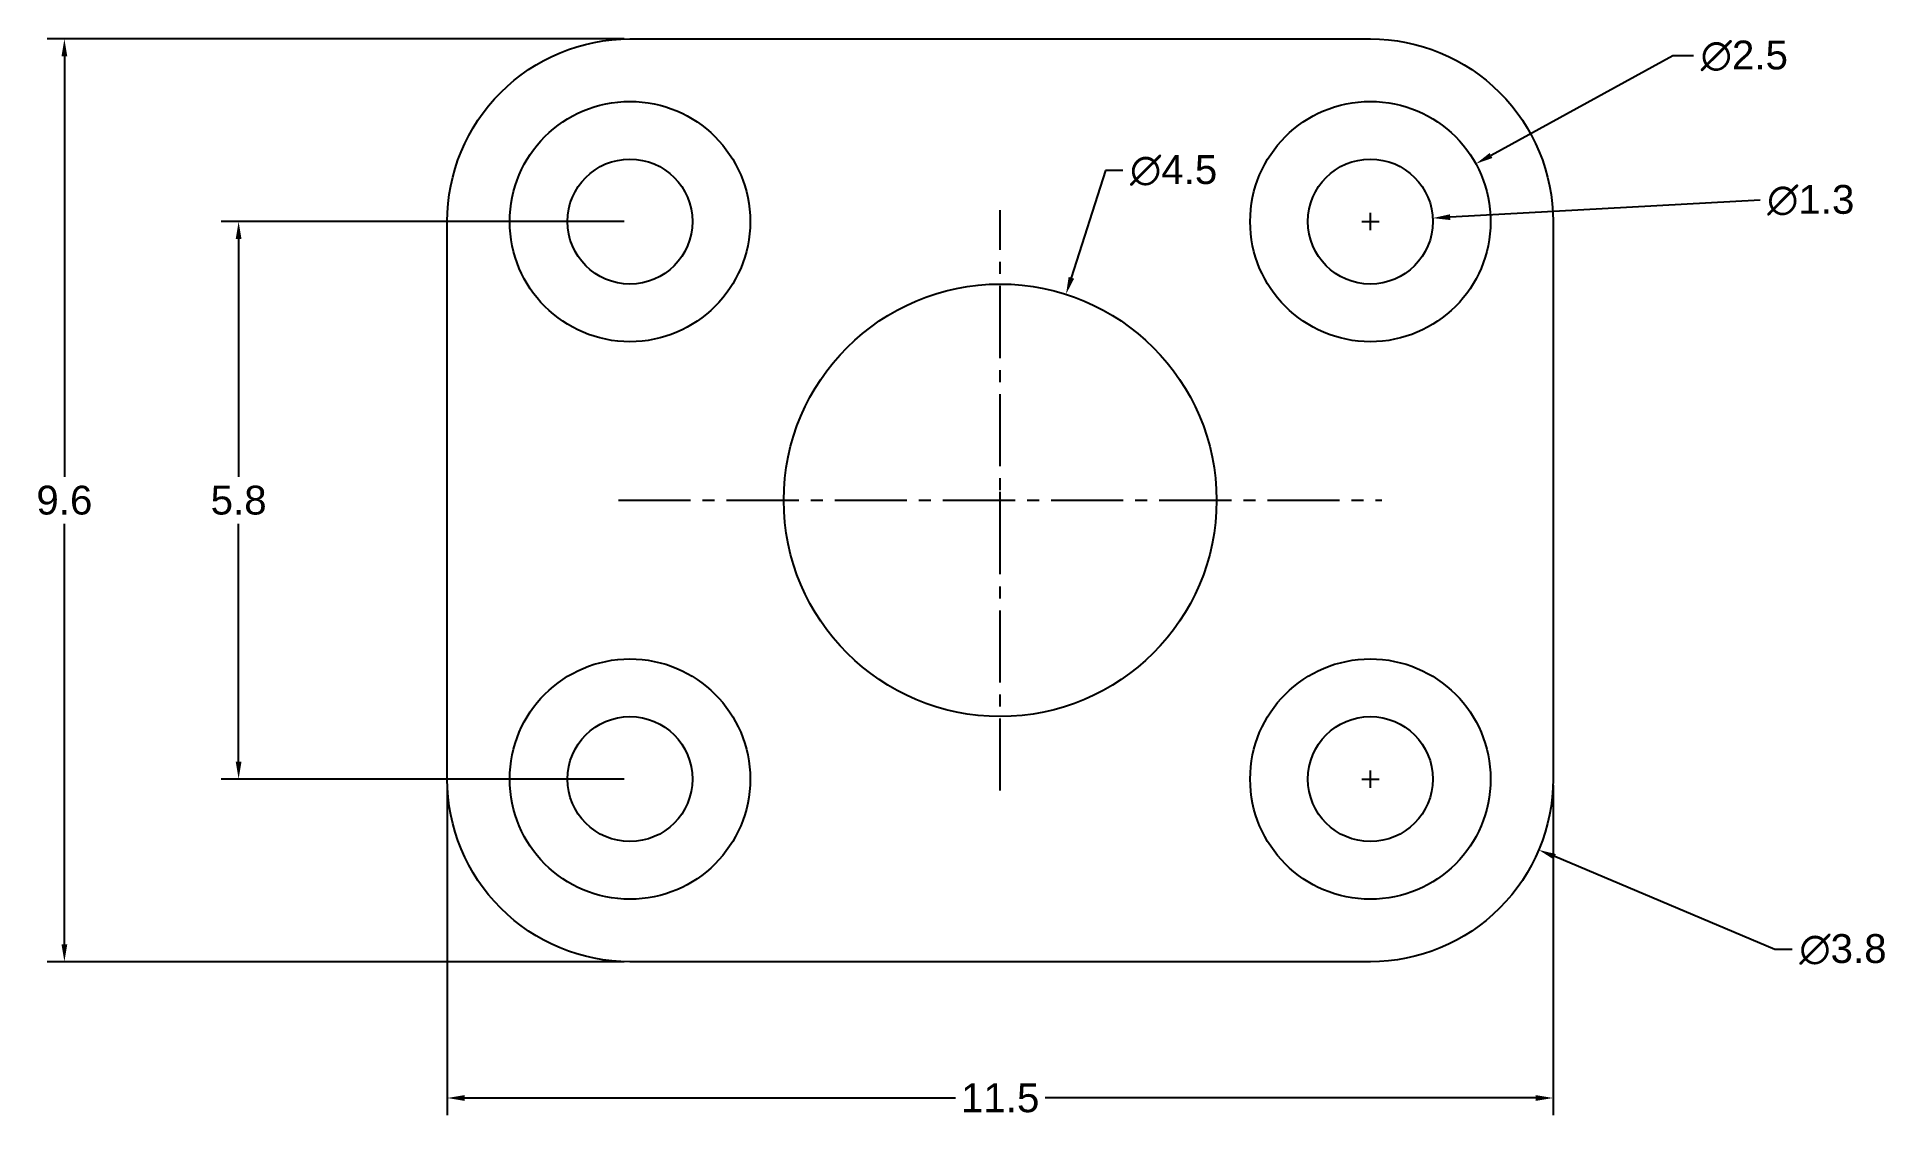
# Model space of a CAD drawing. Header units: centimetres. Extents: x -3.3 to 16, y -3.9 to 7.4.
import ezdxf

# ---------------------------------------------------------------- set-up
doc = ezdxf.new("R2010")
doc.units = ezdxf.units.CM
doc.header["$MEASUREMENT"] = 0
doc.linetypes.add('CENTER2', pattern=[1.125, 0.75, -0.125, 0.125, -0.125])
doc.layers.get('Defpoints').update_dxf_attribs({"color": 112})
doc.layers.add('center', color=210, linetype='Continuous')
doc.layers.add('geo', color=7, linetype='Continuous', plot=False)
doc.styles.get("Standard").update_dxf_attribs({"font": 'arial.ttf'})
doc.dimstyles.get("Standard").update_dxf_attribs({"dimtxt": 0.3, "dimasz": 0.18, "dimexe": 0.18, "dimexo": 0.0625, "dimgap": 0.09, "dimtad": 0, "dimtih": 1, "dimtoh": 1, "dimdec": 1, "dimzin": 0, "dimdsep": 46, "dimtxsty": 'Standard', "dimcen": 0.09, "dimadec": 0, "dimazin": 0, "dimtfac": 1, "dimtdec": 1, "dimtofl": 0, "dimtmove": 0, "dimatfit": 3, "dimfxl": 1, "dimtolj": 1, "dimtzin": 0, "dimarcsym": 0})

# ---------------------------------------------------------------- blocks, each defined once
blk = doc.blocks.new('*U2')
at = {"layer": 'center', "color": 0, "linetype": 'CENTER2', "transparency": 16777216}
blk.add_line((-3.97, 0), (3.97, 0), dxfattribs=at)
blk = doc.blocks.new('*U3')
at = {"layer": 'center', "color": 0, "linetype": 'CENTER2', "transparency": 16777216}
blk.add_line((0, -3.02), (0, 3.02), dxfattribs=at)
blk = doc.blocks.new('*D4')
at = {"layer": 'Defpoints', "color": 0, "lineweight": -2, "transparency": 16777216}
for p, q in [((2.816, 7.336), (-3.184, 7.336)), ((-3.004, 7.156), (-3.004, 2.78)), ((-3.004, -2.084), (-3.004, 2.293)), ((2.816, -2.264), (-3.184, -2.264))]:
    blk.add_line(p, q, dxfattribs=at)
at = {"layer": 'Defpoints', "color": 0, "transparency": 16777216}
for p in [(2.878, 7.336), (-3.004, -2.264), (2.878, -2.264)]:
    blk.add_point(p, dxfattribs=at)
for points in [[(-3.034, 7.156), (-2.974, 7.156), (-3.004, 7.336)], [(-3.034, -2.084), (-2.974, -2.084), (-3.004, -2.264)]]:
    blk.add_solid(points, dxfattribs=at)
at = {"layer": 'Defpoints', "color": 0, "transparency": 16777216, "insert": (-3.004, 2.536), "char_height": 0.3, "attachment_point": 5}
blk.add_mtext('\\A1;9.6', dxfattribs=at)
blk = doc.blocks.new('*D5')
at = {"layer": 'Defpoints', "color": 0, "lineweight": -2, "transparency": 16777216}
for p, q in [((2.816, 5.436), (-1.372, 5.436)), ((-1.192, 5.256), (-1.192, 2.78)), ((-1.192, -0.184), (-1.192, 2.293)), ((2.816, -0.364), (-1.372, -0.364))]:
    blk.add_line(p, q, dxfattribs=at)
at = {"layer": 'Defpoints', "color": 0, "transparency": 16777216}
for p in [(2.878, 5.436), (-1.192, -0.364), (2.878, -0.364)]:
    blk.add_point(p, dxfattribs=at)
for points in [[(-1.222, 5.256), (-1.162, 5.256), (-1.192, 5.436)], [(-1.222, -0.184), (-1.162, -0.184), (-1.192, -0.364)]]:
    blk.add_solid(points, dxfattribs=at)
at = {"layer": 'Defpoints', "color": 0, "transparency": 16777216, "insert": (-1.192, 2.536), "char_height": 0.3, "attachment_point": 5}
blk.add_mtext('\\A1;5.8', dxfattribs=at)
blk = doc.blocks.new('*D6')
at = {"layer": 'Defpoints', "color": 0, "lineweight": -2, "transparency": 16777216}
for p, q in [((13.725, 7.159), (11.833, 6.123)), ((13.939, 7.159), (13.725, 7.159)), ((10.488, 5.436), (10.668, 5.436)), ((10.578, 5.346), (10.578, 5.526))]:
    blk.add_line(p, q, dxfattribs=at)
at = {"layer": 'Defpoints', "color": 0, "transparency": 16777216}
for p in [(11.675, 6.037), (9.482, 4.836)]:
    blk.add_point(p, dxfattribs=at)
blk.add_solid([(11.818, 6.149), (11.847, 6.097), (11.675, 6.037)], dxfattribs=at)
at = {"layer": 'Defpoints', "color": 0, "transparency": 16777216, "insert": (14.467, 7.159), "char_height": 0.3, "attachment_point": 5}
blk.add_mtext('\\A1;∅2.5', dxfattribs=at)
blk = doc.blocks.new('*D7')
at = {"layer": 'Defpoints', "color": 0, "lineweight": -2, "transparency": 16777216}
for p, q in [((14.631, 5.657), (11.407, 5.482)), ((10.488, 5.436), (10.668, 5.436)), ((10.578, 5.346), (10.578, 5.526))]:
    blk.add_line(p, q, dxfattribs=at)
at = {"layer": 'Defpoints', "color": 0, "transparency": 16777216}
for p in [(9.929, 5.401), (11.227, 5.472)]:
    blk.add_point(p, dxfattribs=at)
blk.add_solid([(11.405, 5.512), (11.409, 5.452), (11.227, 5.472)], dxfattribs=at)
at = {"layer": 'Defpoints', "color": 0, "transparency": 16777216, "insert": (15.158, 5.657), "char_height": 0.3, "attachment_point": 5}
blk.add_mtext('\\A1;∅1.3', dxfattribs=at)
blk = doc.blocks.new('*D8')
at = {"layer": 'Defpoints', "color": 0, "lineweight": -2, "transparency": 16777216}
for p, q in [((7.825, 5.967), (7.468, 4.851)), ((8.005, 5.967), (7.825, 5.967)), ((6.638, 2.536), (6.818, 2.536)), ((6.728, 2.446), (6.728, 2.626))]:
    blk.add_line(p, q, dxfattribs=at)
at = {"layer": 'Defpoints', "color": 0, "transparency": 16777216}
for p in [(7.413, 4.68), (6.043, 0.393)]:
    blk.add_point(p, dxfattribs=at)
blk.add_solid([(7.44, 4.86), (7.497, 4.842), (7.413, 4.68)], dxfattribs=at)
at = {"layer": 'Defpoints', "color": 0, "transparency": 16777216, "insert": (8.532, 5.967), "char_height": 0.3, "attachment_point": 5}
blk.add_mtext('\\A1;∅4.5', dxfattribs=at)
blk = doc.blocks.new('*D9')
at = {"layer": 'Defpoints', "color": 0, "lineweight": -2, "transparency": 16777216}
for p, q in [((0.978, -0.426), (0.978, -3.862)), ((12.478, -0.426), (12.478, -3.862)), ((1.158, -3.682), (6.262, -3.682)), ((12.298, -3.682), (7.195, -3.682))]:
    blk.add_line(p, q, dxfattribs=at)
at = {"layer": 'Defpoints', "color": 0, "transparency": 16777216}
for p in [(0.978, -0.364), (12.478, -0.364), (12.478, -3.682)]:
    blk.add_point(p, dxfattribs=at)
for points in [[(1.158, -3.652), (1.158, -3.712), (0.978, -3.682)], [(12.298, -3.652), (12.298, -3.712), (12.478, -3.682)]]:
    blk.add_solid(points, dxfattribs=at)
at = {"layer": 'Defpoints', "color": 0, "transparency": 16777216, "insert": (6.728, -3.682), "char_height": 0.3, "attachment_point": 5}
blk.add_mtext('\\A1;11.5', dxfattribs=at)
blk = doc.blocks.new('*D10')
at = {"layer": 'Defpoints', "color": 0, "lineweight": -2, "transparency": 16777216}
for p, q in [((10.488, -0.364), (10.668, -0.364)), ((10.578, -0.454), (10.578, -0.274)), ((14.786, -2.137), (12.495, -1.171)), ((14.966, -2.137), (14.786, -2.137))]:
    blk.add_line(p, q, dxfattribs=at)
at = {"layer": 'Defpoints', "color": 0, "transparency": 16777216}
for p in [(8.827, 0.374), (12.329, -1.101)]:
    blk.add_point(p, dxfattribs=at)
blk.add_solid([(12.507, -1.144), (12.483, -1.199), (12.329, -1.101)], dxfattribs=at)
at = {"layer": 'Defpoints', "color": 0, "transparency": 16777216, "insert": (15.493, -2.137), "char_height": 0.3, "attachment_point": 5}
blk.add_mtext('\\A1;∅3.8', dxfattribs=at)

msp = doc.modelspace()

# ---------------------------------------------------------------- linework, layer by layer
at = {"layer": 'geo'}
msp.add_lwpolyline([(2.878, 7.336), (10.578, 7.336, -0.414214), (12.478, 5.436), (12.478, -0.364, -0.414214), (10.578, -2.264), (2.878, -2.264, -0.414214), (0.978, -0.364), (0.978, 5.436, -0.414214)], format="xyb", close=True, dxfattribs=at)
for centre, radius in [((2.878, 5.436), 1.25), ((10.578, 5.436), 1.25), ((2.878, 5.436), 0.65), ((10.578, 5.436), 0.65), ((6.728, 2.536), 2.25), ((2.878, -0.364), 1.25), ((10.578, -0.364), 1.25), ((2.878, -0.364), 0.65), ((10.578, -0.364), 0.65)]:
    msp.add_circle(centre, radius, dxfattribs=at)

# ---------------------------------------------------------------- block references
at = {"layer": 'center', "linetype": 'CENTER2'}
for name in ['*U3', '*U2']:
    msp.add_blockref(name, (6.728, 2.536), dxfattribs=at)

# ---------------------------------------------------------------- dimensions: what is measured, and where the dimension line sits
at = {"layer": 'Defpoints'}
for base, p1, p2, picture, middle in [((-3.004, -2.264), (2.878, 7.336), (2.878, -2.264), '*D4', (-3.004, 2.536)), ((-1.192, -0.364), (2.878, 5.436), (2.878, -0.364), '*D5', (-1.192, 2.536))]:
    dim = msp.add_linear_dim(base=base, p1=p1, p2=p2, angle=90, dimstyle='Standard', dxfattribs=at)
    dim.commit()
    dim.dimension.update_dxf_attribs({"geometry": picture, "text_midpoint": middle})
for p1, p2, picture, middle in [((9.482, 4.836), (11.675, 6.037), '*D6', (14.467, 7.159)), ((6.043, 0.393), (7.413, 4.68), '*D8', (8.532, 5.967)), ((9.929, 5.401), (11.227, 5.472), '*D7', (14.631, 5.657)), ((8.827, 0.374), (12.329, -1.101), '*D10', (15.493, -2.137))]:
    dim = msp.add_diameter_dim_2p(p1=p1, p2=p2, dimstyle='Standard', dxfattribs=at)
    dim.commit()
    dim.dimension.update_dxf_attribs({"geometry": picture, "text_midpoint": middle, "dimtype": 163})
dim = msp.add_linear_dim(base=(12.478, -3.682), p1=(0.978, -0.364), p2=(12.478, -0.364), dimstyle='Standard', dxfattribs=at)
dim.commit()
dim.dimension.update_dxf_attribs({"geometry": '*D9', "text_midpoint": (6.728, -3.682)})

doc.saveas('drawing.dxf')
